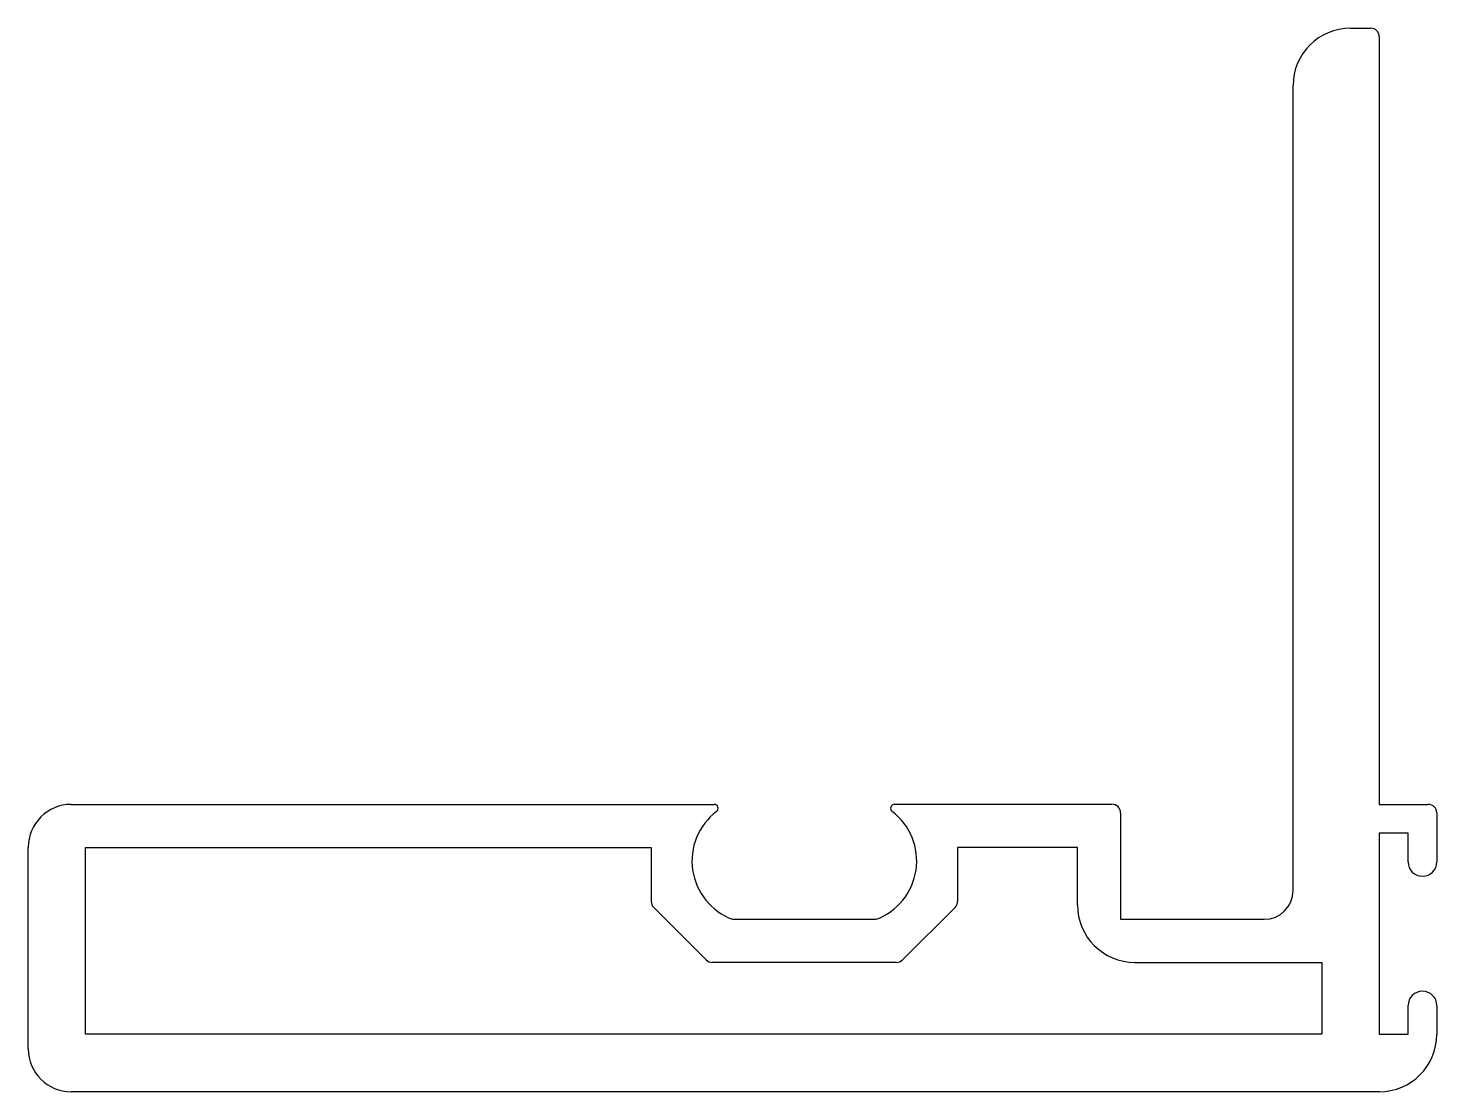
# Model space of a CAD drawing. Extents: x 1176.3 to 1225.3, y 583.8 to 620.8.
import ezdxf

# ---------------------------------------------------------------- set-up
doc = ezdxf.new("R2010")
doc.units = 0
doc.layers.get('0').update_dxf_attribs({"linetype": 'CONTINUOUS'})

msp = doc.modelspace()

# ---------------------------------------------------------------- linework, layer by layer
for p, q in [((1222.286, 620.812), (1222.986, 620.812)), ((1223.286, 620.512), (1223.286, 593.81)), ((1220.286, 590.812), (1220.286, 618.812)), ((1177.786, 593.81), (1200.149, 593.81)), ((1206.425, 593.812), (1213.986, 593.812)), ((1214.286, 593.512), (1214.286, 589.812)), ((1223.286, 593.81), (1224.986, 593.81)), ((1225.286, 593.51), (1225.286, 591.81)), ((1224.286, 592.81), (1223.286, 592.81)), ((1223.286, 592.81), (1223.286, 585.81)), ((1224.286, 591.81), (1224.286, 592.81)), ((1176.286, 585.31), (1176.286, 592.31)), ((1178.286, 592.31), (1197.958, 592.31)), ((1178.286, 585.81), (1178.286, 592.31)), ((1197.958, 592.31), (1197.958, 590.436)), ((1208.615, 592.312), (1208.615, 590.436)), ((1212.786, 592.312), (1208.615, 592.312)), ((1212.786, 590.312), (1212.786, 592.312)), ((1199.87, 588.4), (1198.046, 590.224)), ((1208.527, 590.224), (1206.703, 588.4)), ((1200.786, 589.812), (1205.786, 589.812)), ((1214.286, 589.812), (1219.286, 589.812)), ((1206.491, 588.312), (1200.082, 588.312)), ((1214.786, 588.312), (1221.286, 588.312)), ((1221.286, 588.312), (1221.286, 585.81)), ((1224.286, 585.81), (1224.286, 586.81)), ((1225.286, 586.81), (1225.286, 585.81)), ((1221.286, 585.81), (1178.286, 585.81)), ((1223.286, 585.81), (1224.286, 585.81)), ((1223.286, 583.81), (1177.786, 583.81))]:
    msp.add_line(p, q)
for centre, radius, start, end in [((1222.286, 618.812), 2, 90, 180), ((1222.986, 620.512), 0.3, 360, 90), ((1177.786, 592.31), 1.5, 90, 180), ((1201.542, 591.84), 2.165, 127.249, 249.5572), ((1200.149, 593.673), 0.137, 307.249, 90), ((1205.03, 591.84), 2.165, 290.4428, 52.7335), ((1206.425, 593.673), 0.139, 90, 232.7335), ((1213.986, 593.512), 0.3, 360, 90), ((1224.986, 593.51), 0.3, 0, 90), ((1224.786, 591.81), 0.5, 180, 270), ((1224.786, 591.81), 0.5, 270, 0), ((1219.286, 590.812), 1, 270, 0), ((1198.258, 590.436), 0.3, 180, 225), ((1208.315, 590.436), 0.3, 315, 0), ((1214.786, 590.312), 2, 180, 270), ((1200.082, 588.612), 0.3, 225, 270), ((1206.491, 588.612), 0.3, 270, 315), ((1224.786, 586.81), 0.5, 90, 180), ((1224.786, 586.81), 0.5, 0, 90), ((1223.286, 585.81), 2, 270, 0), ((1177.786, 585.31), 1.5, 180, 270)]:
    msp.add_arc(centre, radius, start, end)

doc.saveas('drawing.dxf')
